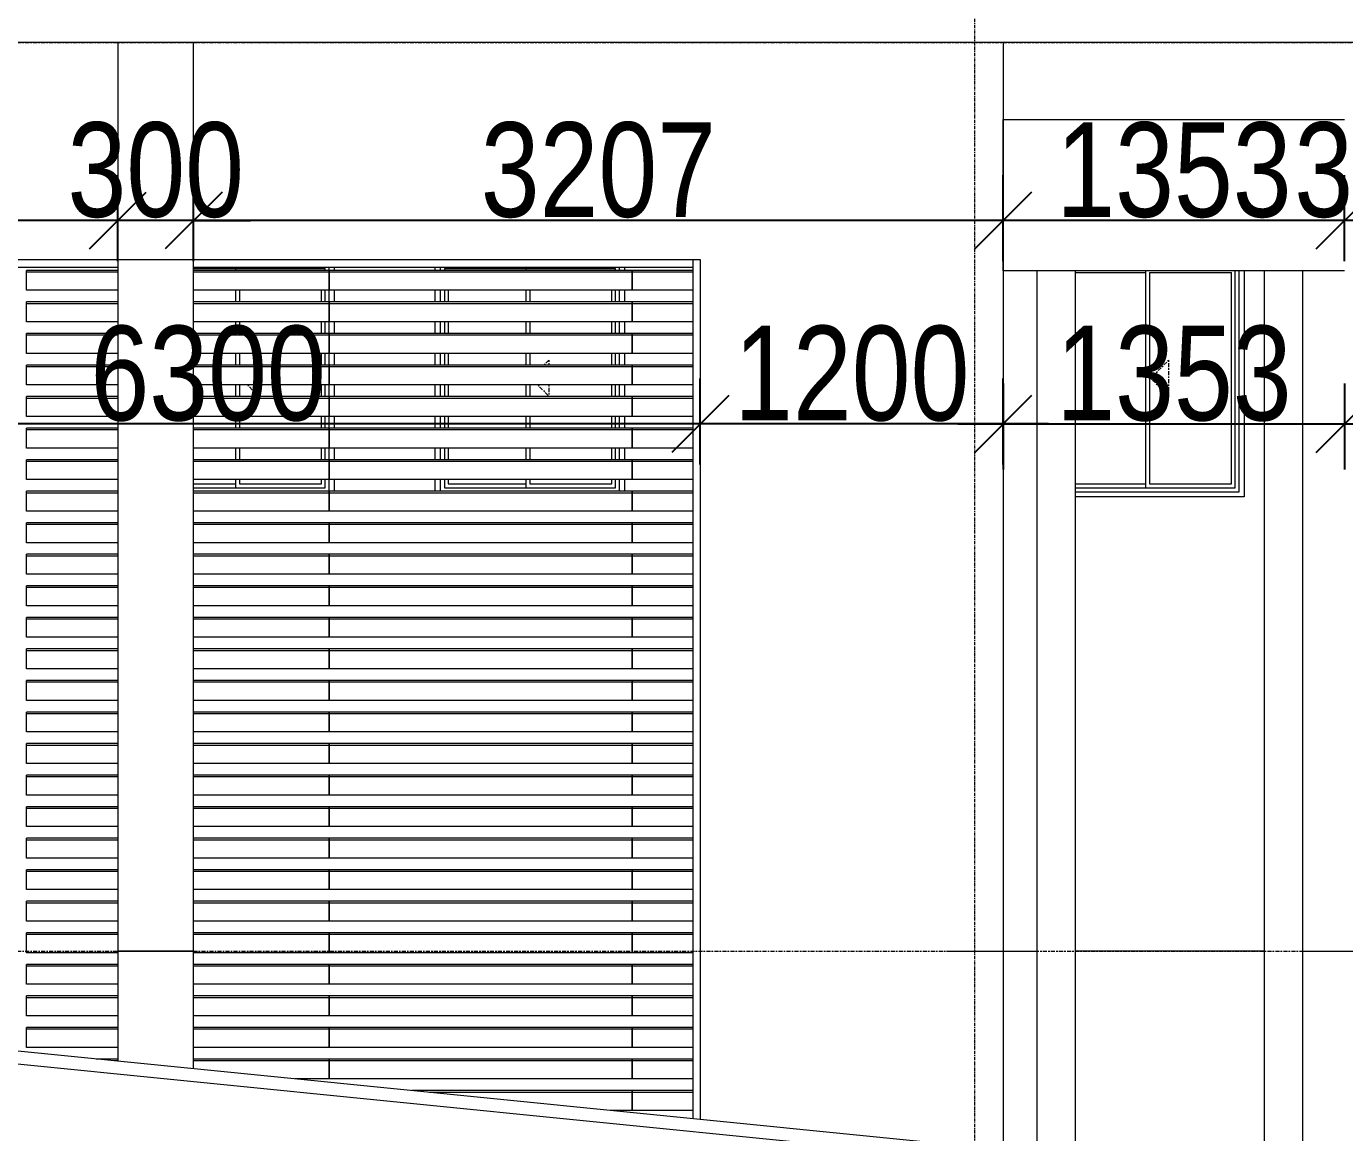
# Model space of a CAD drawing. Header units: millimetres. Extents: x -35190 to 411743, y -233114 to 23872.
# Drawn here: x 6614 to 11837, y -156479 to -152095 of the extents above; entities that cross this region are included whole.
import ezdxf

# ---------------------------------------------------------------- set-up
doc = ezdxf.new("R2010")
doc.units = ezdxf.units.MM
doc.linetypes.add('Centre', pattern=[31.75, 6.35, -4.7625, 15.875, -4.7625])
doc.linetypes.add('Grid Line', pattern=[22.225, 12.7, -3.175, 3.175, -3.175])
for name, color, linetype, lineweight in [('A-ANNO-DIMS', 211, 'Continuous', 9), ('A-FLOR-LEVL', 51, 'Continuous', 18), ('A-GLAZ', 151, 'Continuous', 18), ('A-GLAZ-CURT', 52, 'Continuous', 18), ('A-GLAZ-CWMG', 51, 'Continuous', 18), ('A-ROOF', 132, 'Continuous', 18), ('A-WALL', 113, 'Continuous', 18), ('Q-CASE', 31, 'Continuous', 18), ('S-GRID', 1, 'Continuous', 9)]:
    doc.layers.add(name, color=color, linetype=linetype, lineweight=lineweight)
doc.styles.add('Arial_3', font='arial.ttf', dxfattribs={"width": 0.8, "height": 375})
doc.dimstyles.new('main_4_5mm', dxfattribs={"dimscale": 304.8, "dimtxt": 382.597275, "dimasz": 0.738189, "dimexe": 0.590551, "dimexo": 0.0625, "dimgap": 0.024606, "dimtad": 1, "dimdec": 0, "dimzin": 0, "dimdsep": 46, "dimtxsty": 'Arial_3', "dimblk1": 'OBLIQUE', "dimblk2": 'OBLIQUE', "dimsah": 1, "dimcen": 0.09, "dimdle": 0.590551, "dimazin": 0, "dimtfac": 1, "dimtdec": 4, "dimtix": 1, "dimtmove": 0, "dimatfit": 3, "dimfxl": 0.590551, "dimfxlon": 1, "dimtvp": 1, "dimtolj": 1, "dimtzin": 0, "dimarcsym": 2})

# ---------------------------------------------------------------- blocks, each defined once
blk = doc.blocks.new('Sliding - 2L - SL750 X 900-V35-North')
at = {"layer": 'A-GLAZ'}
for p, q in [((-11081.4, 10654), (-10559.9, 10654)), ((-10913.9, 10646.9), (-10913.9, 10654)), ((-10559.9, 10646.9), (-10559.9, 10654)), ((-10543.9, 10646.9), (-10543.9, 10660)), ((-10523.9, 10660), (-10523.9, 10646.9)), ((-10914, 10521.9), (-10914, 10568.1)), ((-10913.9, 10521.9), (-10913.9, 10568.1)), ((-10898.9, 10568.1), (-10898.9, 10521.9)), ((-10574.9, 10521.9), (-10574.9, 10568.1)), ((-10559.9, 10521.9), (-10559.9, 10568.1)), ((-10543.9, 10521.9), (-10543.9, 10568.1)), ((-10523.9, 10568.1), (-10523.9, 10521.9)), ((-10914, 10396.9), (-10914, 10443.1)), ((-10913.9, 10396.9), (-10913.9, 10443.1)), ((-10898.9, 10443.1), (-10898.9, 10396.9)), ((-10574.9, 10396.9), (-10574.9, 10443.1)), ((-10559.9, 10396.9), (-10559.9, 10443.1)), ((-10543.9, 10396.9), (-10543.9, 10443.1)), ((-10523.9, 10443.1), (-10523.9, 10396.9)), ((-10914, 10271.9), (-10914, 10318.1)), ((-10913.9, 10271.9), (-10913.9, 10318.1)), ((-10898.9, 10318.1), (-10898.9, 10271.9)), ((-10574.9, 10271.9), (-10574.9, 10318.1)), ((-10559.9, 10271.9), (-10559.9, 10318.1)), ((-10543.9, 10271.9), (-10543.9, 10318.1)), ((-10523.9, 10318.1), (-10523.9, 10271.9)), ((-10914, 10146.9), (-10914, 10193.1)), ((-10913.9, 10146.9), (-10913.9, 10193.1)), ((-10898.9, 10193.1), (-10898.9, 10146.9)), ((-10574.9, 10146.9), (-10574.9, 10193.1)), ((-10559.9, 10146.9), (-10559.9, 10193.1)), ((-10543.9, 10146.9), (-10543.9, 10193.1)), ((-10523.9, 10193.1), (-10523.9, 10146.9)), ((-10914, 10021.9), (-10914, 10068.1)), ((-10913.9, 10021.9), (-10913.9, 10068.1)), ((-10898.9, 10068.1), (-10898.9, 10021.9)), ((-10574.9, 10021.9), (-10574.9, 10068.1)), ((-10559.9, 10021.9), (-10559.9, 10068.1)), ((-10543.9, 10021.9), (-10543.9, 10068.1)), ((-10523.9, 10068.1), (-10523.9, 10021.9)), ((-10914, 9896.9), (-10914, 9943.1)), ((-10913.9, 9896.9), (-10913.9, 9943.1)), ((-10898.9, 9943.1), (-10898.9, 9896.9)), ((-10574.9, 9896.9), (-10574.9, 9943.1)), ((-10559.9, 9896.9), (-10559.9, 9943.1)), ((-10543.9, 9896.9), (-10543.9, 9943.1)), ((-10523.9, 9943.1), (-10523.9, 9896.9)), ((-11081.4, 9801.1), (-10914, 9801.1)), ((-11081.4, 9786), (-10559.9, 9786)), ((-10914, 9801.1), (-10914, 9818.1)), ((-10913.9, 9786), (-10913.9, 9818.1)), ((-10898.9, 9818.1), (-10898.9, 9801)), ((-10898.9, 9801), (-10574.9, 9801)), ((-10574.9, 9801), (-10574.9, 9818.1)), ((-10559.9, 9786), (-10559.9, 9818.1)), ((-10543.9, 9771.9), (-10543.9, 9818.1)), ((-10523.9, 9818.1), (-10523.9, 9771.9))]:
    blk.add_line(p, q, dxfattribs=at)
at = {"layer": 'A-GLAZ', "linetype": 'Centre'}
for p, q in [((-10843.2, 10271.9), (-10824.4, 10290.7)), ((-10824.4, 10290.7), (-10824.4, 10271.9)), ((-10868.2, 10193.1), (-10824.4, 10149.3)), ((-10824.4, 10193.1), (-10824.4, 10149.3))]:
    blk.add_line(p, q, dxfattribs=at)
blk = doc.blocks.new('Sliding - 2L - SL750 X 900-V34-North')
at = {"layer": 'A-GLAZ'}
for p, q in [((-19373.9, 10646.9), (-19373.9, 10660)), ((-19353.9, 10660), (-19353.9, 10646.9)), ((-19337.9, 10654), (-19337.9, 10646.9)), ((-19337.9, 10654), (-18659.9, 10654)), ((-19013.9, 10646.9), (-19013.9, 10654)), ((-18659.9, 10646.9), (-18659.9, 10654)), ((-18643.9, 10646.9), (-18643.9, 10660)), ((-18623.9, 10660), (-18623.9, 10646.9)), ((-19373.9, 10521.9), (-19373.9, 10568.1)), ((-19353.9, 10568.1), (-19353.9, 10521.9)), ((-19337.9, 10568.1), (-19337.9, 10521.9)), ((-19322.8, 10568.1), (-19322.8, 10521.9)), ((-19014, 10521.9), (-19014, 10568.1)), ((-19013.9, 10521.9), (-19013.9, 10568.1)), ((-18998.9, 10568.1), (-18998.9, 10521.9)), ((-18674.9, 10521.9), (-18674.9, 10568.1)), ((-18659.9, 10521.9), (-18659.9, 10568.1)), ((-18643.9, 10521.9), (-18643.9, 10568.1)), ((-18623.9, 10568.1), (-18623.9, 10521.9)), ((-19373.9, 10396.9), (-19373.9, 10443.1)), ((-19353.9, 10443.1), (-19353.9, 10396.9)), ((-19337.9, 10443.1), (-19337.9, 10396.9)), ((-19322.8, 10443.1), (-19322.8, 10396.9)), ((-19014, 10396.9), (-19014, 10443.1)), ((-19013.9, 10396.9), (-19013.9, 10443.1)), ((-18998.9, 10443.1), (-18998.9, 10396.9)), ((-18674.9, 10396.9), (-18674.9, 10443.1)), ((-18659.9, 10396.9), (-18659.9, 10443.1)), ((-18643.9, 10396.9), (-18643.9, 10443.1)), ((-18623.9, 10443.1), (-18623.9, 10396.9)), ((-19373.9, 10271.9), (-19373.9, 10318.1)), ((-19353.9, 10318.1), (-19353.9, 10271.9)), ((-19337.9, 10318.1), (-19337.9, 10271.9)), ((-19322.8, 10318.1), (-19322.8, 10271.9)), ((-19014, 10271.9), (-19014, 10318.1)), ((-19013.9, 10271.9), (-19013.9, 10318.1)), ((-18998.9, 10318.1), (-18998.9, 10271.9)), ((-18674.9, 10271.9), (-18674.9, 10318.1)), ((-18659.9, 10271.9), (-18659.9, 10318.1)), ((-18643.9, 10271.9), (-18643.9, 10318.1)), ((-18623.9, 10318.1), (-18623.9, 10271.9)), ((-19373.9, 10146.9), (-19373.9, 10193.1)), ((-19353.9, 10193.1), (-19353.9, 10146.9)), ((-19337.9, 10193.1), (-19337.9, 10146.9)), ((-19322.8, 10193.1), (-19322.8, 10146.9)), ((-19014, 10146.9), (-19014, 10193.1)), ((-19013.9, 10146.9), (-19013.9, 10193.1)), ((-18998.9, 10193.1), (-18998.9, 10146.9)), ((-18674.9, 10146.9), (-18674.9, 10193.1)), ((-18659.9, 10146.9), (-18659.9, 10193.1)), ((-18643.9, 10146.9), (-18643.9, 10193.1)), ((-18623.9, 10193.1), (-18623.9, 10146.9)), ((-19373.9, 10021.9), (-19373.9, 10068.1)), ((-19353.9, 10068.1), (-19353.9, 10021.9)), ((-19337.9, 10068.1), (-19337.9, 10021.9)), ((-19322.8, 10068.1), (-19322.8, 10021.9)), ((-19014, 10021.9), (-19014, 10068.1)), ((-19013.9, 10021.9), (-19013.9, 10068.1)), ((-18998.9, 10068.1), (-18998.9, 10021.9)), ((-18674.9, 10021.9), (-18674.9, 10068.1)), ((-18659.9, 10021.9), (-18659.9, 10068.1)), ((-18643.9, 10021.9), (-18643.9, 10068.1)), ((-18623.9, 10068.1), (-18623.9, 10021.9)), ((-19373.9, 9896.9), (-19373.9, 9943.1)), ((-19353.9, 9943.1), (-19353.9, 9896.9)), ((-19337.9, 9943.1), (-19337.9, 9896.9)), ((-19322.8, 9943.1), (-19322.8, 9896.9)), ((-19014, 9896.9), (-19014, 9943.1)), ((-19013.9, 9896.9), (-19013.9, 9943.1)), ((-18998.9, 9943.1), (-18998.9, 9896.9)), ((-18674.9, 9896.9), (-18674.9, 9943.1)), ((-18659.9, 9896.9), (-18659.9, 9943.1)), ((-18643.9, 9896.9), (-18643.9, 9943.1)), ((-18623.9, 9943.1), (-18623.9, 9896.9)), ((-19373.9, 9771.9), (-19373.9, 9818.1)), ((-19353.9, 9818.1), (-19353.9, 9771.9)), ((-19337.9, 9818.1), (-19337.9, 9786)), ((-19337.9, 9786), (-18659.9, 9786)), ((-19322.8, 9818.1), (-19322.8, 9801.1)), ((-19322.8, 9801.1), (-19014, 9801.1)), ((-19014, 9801.1), (-19014, 9818.1)), ((-19013.9, 9786), (-19013.9, 9818.1)), ((-18998.9, 9818.1), (-18998.9, 9801)), ((-18998.9, 9801), (-18674.9, 9801)), ((-18674.9, 9801), (-18674.9, 9818.1)), ((-18659.9, 9786), (-18659.9, 9818.1)), ((-18643.9, 9771.9), (-18643.9, 9818.1)), ((-18623.9, 9818.1), (-18623.9, 9771.9))]:
    blk.add_line(p, q, dxfattribs=at)
at = {"layer": 'A-GLAZ', "linetype": 'Centre'}
for p, q in [((-18943.2, 10271.9), (-18924.4, 10290.7)), ((-18924.4, 10290.7), (-18924.4, 10271.9)), ((-18968.2, 10193.1), (-18924.4, 10149.3)), ((-18924.4, 10193.1), (-18924.4, 10149.3))]:
    blk.add_line(p, q, dxfattribs=at)
blk = doc.blocks.new('Sliding - 2L - SL750 X 900-V36-North')
at = {"layer": 'A-GLAZ'}
for p, q in [((-7588.9, 10638.9), (-7309, 10638.9)), ((-7309, 9801.1), (-7309, 10638.9)), ((-7308.9, 9786), (-7308.9, 10645.3)), ((-7293.9, 10639), (-7293.9, 9801)), ((-7293.9, 10639), (-6969.9, 10639)), ((-6969.9, 9801), (-6969.9, 10639)), ((-6954.9, 9786), (-6954.9, 10645.3)), ((-6938.9, 9770), (-6938.9, 10645.3)), ((-6918.9, 10645.3), (-6918.9, 9750)), ((-7588.9, 9801.1), (-7309, 9801.1)), ((-7588.9, 9786), (-6954.9, 9786)), ((-7588.9, 9770), (-6938.9, 9770)), ((-7293.9, 9801), (-6969.9, 9801)), ((-6918.9, 9750), (-7588.9, 9750))]:
    blk.add_line(p, q, dxfattribs=at)
at = {"layer": 'A-GLAZ', "linetype": 'Centre'}
for p, q in [((-7290.1, 10220), (-7219.4, 10290.7)), ((-7219.4, 10290.7), (-7219.4, 10149.3)), ((-7290.1, 10220), (-7219.4, 10149.3))]:
    blk.add_line(p, q, dxfattribs=at)
blk = doc.blocks.new('Casework 2 - Casework 2-644764-North')
at = {"layer": 'Q-CASE'}
for p, q in [((-7873.9, 10645.3), (-7873.9, 11245.3)), ((-7873.9, 11245.3), (-6521.4, 11245.3)), ((-6521.4, 10645.3), (-7873.9, 10645.3)), ((-1174, 6492.6), (-21055, 8480.7)), ((-21057.5, 8430.7), (-1176.5, 6442.6))]:
    blk.add_line(p, q, dxfattribs=at)
blk = doc.blocks.new('Rectangular Mullion - 30mm Square-704985-North')
at = {"layer": 'A-GLAZ-CWMG'}
for p in [(-9343.9, 10660), (-9103.9, 10690)]:
    blk.add_line(p, (-9103.9, 10660), dxfattribs=at)
blk = doc.blocks.new('Rectangular Mullion - 30mm Square-V56-North')
at = {"layer": 'A-GLAZ-CWMG'}
blk.add_line((-9103.9, 3605), (-9103.9, 3535.6), dxfattribs=at)
blk = doc.blocks.new('Rectangular Mullion - 30mm Square-695042-North')
at = {"layer": 'A-GLAZ-CWMG'}
for p, q in [((-9103.9, 730), (-9103.9, 646.9)), ((-9103.9, 615.4), (-9103.9, 605))]:
    blk.add_line(p, q, dxfattribs=at)
blk = doc.blocks.new('grill panel - grill panel-V67-North')
at = {"layer": 'A-GLAZ-CURT'}
for p, q in [((-11381.4, 3771.9), (-11467, 3771.9)), ((-11381.4, 3764.8), (-11396.3, 3764.8)), ((-10543.9, 3771.9), (-11081.4, 3771.9)), ((-10543.9, 3764.8), (-11081.4, 3764.8)), ((-10543.9, 3771.9), (-10543.9, 3764.8)), ((-10543.9, 3764.8), (-10543.9, 3693.1)), ((-10543.9, 3693.1), (-10679.1, 3693.1))]:
    blk.add_line(p, q, dxfattribs=at)
blk = doc.blocks.new('grill panel - grill panel-V64-North')
at = {"layer": 'A-GLAZ-CURT'}
for p, q in [((-11743.9, 1889.8), (-11743.9, 1896.9)), ((-11381.4, 1896.9), (-11743.9, 1896.9)), ((-11743.9, 1818.1), (-11743.9, 1889.8)), ((-11381.4, 1889.8), (-11743.9, 1889.8)), ((-10543.9, 1896.9), (-11081.4, 1896.9)), ((-10543.9, 1889.8), (-11081.4, 1889.8)), ((-10543.9, 1896.9), (-10543.9, 1889.8)), ((-10543.9, 1889.8), (-10543.9, 1818.1)), ((-11381.4, 1818.1), (-11743.9, 1818.1)), ((-10543.9, 1818.1), (-11081.4, 1818.1))]:
    blk.add_line(p, q, dxfattribs=at)
blk = doc.blocks.new('grill panel - grill panel-V70-North')
at = {"layer": 'A-GLAZ-CURT'}
for p, q in [((-11743.9, 8139.8), (-11743.9, 8146.9)), ((-11381.4, 8146.9), (-11743.9, 8146.9)), ((-11743.9, 8068.1), (-11743.9, 8139.8)), ((-11381.4, 8139.8), (-11743.9, 8139.8)), ((-10543.9, 8146.9), (-11081.4, 8146.9)), ((-10543.9, 8139.8), (-11081.4, 8139.8)), ((-10543.9, 8146.9), (-10543.9, 8139.8)), ((-10543.9, 8139.8), (-10543.9, 8068.1)), ((-11743.9, 8068.1), (-11743.9, 8068.1)), ((-11381.4, 8068.1), (-11743.9, 8068.1)), ((-10543.9, 8068.1), (-11081.4, 8068.1)), ((-10543.9, 8068.1), (-10543.9, 8068.1))]:
    blk.add_line(p, q, dxfattribs=at)
blk = doc.blocks.new('grill panel - grill panel-V77-North')
at = {"layer": 'A-GLAZ-CURT'}
for p, q in [((-9343.9, 3646.9), (-10217, 3646.9)), ((-9343.9, 3639.8), (-10146.3, 3639.8)), ((-9343.9, 3646.9), (-9343.9, 3639.8)), ((-9343.9, 3639.8), (-9343.9, 3568.1)), ((-9343.9, 3568.1), (-9429.1, 3568.1))]:
    blk.add_line(p, q, dxfattribs=at)
blk = doc.blocks.new('grill panel - grill panel-V72-North')
at = {"layer": 'A-GLAZ-CURT'}
for p, q in [((-10543.9, 639.8), (-10543.9, 646.9)), ((-9343.9, 646.9), (-10543.9, 646.9)), ((-10543.9, 568.1), (-10543.9, 639.8)), ((-9343.9, 639.8), (-10543.9, 639.8)), ((-9343.9, 646.9), (-9343.9, 639.8)), ((-9343.9, 639.8), (-9343.9, 568.1)), ((-9343.9, 568.1), (-10543.9, 568.1))]:
    blk.add_line(p, q, dxfattribs=at)
blk = doc.blocks.new('grill panel - grill panel-V80-North')
at = {"layer": 'A-GLAZ-CURT'}
for p, q in [((-10543.9, 8139.8), (-10543.9, 8146.9)), ((-9343.9, 8146.9), (-10543.9, 8146.9)), ((-10543.9, 8068.1), (-10543.9, 8139.8)), ((-9343.9, 8139.8), (-10543.9, 8139.8)), ((-9343.9, 8146.9), (-9343.9, 8139.8)), ((-9343.9, 8139.8), (-9343.9, 8068.1)), ((-10543.9, 8068.1), (-10543.9, 8068.1)), ((-9343.9, 8068.1), (-10543.9, 8068.1)), ((-9343.9, 8068.1), (-9343.9, 8068.1))]:
    blk.add_line(p, q, dxfattribs=at)
blk = doc.blocks.new('grill panel - grill panel-V81-North')
at = {"layer": 'A-GLAZ-CURT'}
for p, q in [((-9343.9, 639.8), (-9343.9, 646.9)), ((-9103.9, 646.9), (-9343.9, 646.9)), ((-9343.9, 568.1), (-9343.9, 639.8)), ((-9103.9, 639.8), (-9343.9, 639.8)), ((-9103.9, 646.9), (-9103.9, 639.8)), ((-9103.9, 639.8), (-9103.9, 615.4)), ((-9103.9, 568.1), (-9343.9, 568.1))]:
    blk.add_line(p, q, dxfattribs=at)
blk = doc.blocks.new('grill panel - grill panel-V85-North')
at = {"layer": 'A-GLAZ-CURT'}
for p, q in [((-9343.9, 8139.8), (-9343.9, 8146.9)), ((-9103.9, 8146.9), (-9343.9, 8146.9)), ((-9343.9, 8068.1), (-9343.9, 8139.8)), ((-9103.9, 8139.8), (-9343.9, 8139.8)), ((-9103.9, 8146.9), (-9103.9, 8139.8)), ((-9103.9, 8139.8), (-9103.9, 8115.4)), ((-9343.9, 8068.1), (-9343.9, 8068.1)), ((-9103.9, 8068.1), (-9343.9, 8068.1))]:
    blk.add_line(p, q, dxfattribs=at)
blk = doc.blocks.new('Rectangular Mullion - 30mm Square-704269-North')
at = {"layer": 'A-GLAZ-CWMG'}
for q in [(-12943.9, 10690), (-11743.9, 10660)]:
    blk.add_line((-12943.9, 10660), q, dxfattribs=at)
blk = doc.blocks.new('Rectangular Mullion - 30mm Square-704270-North')
at = {"layer": 'A-GLAZ-CWMG'}
for p, q in [((-11743.9, 10660), (-11381.4, 10660)), ((-11081.4, 10660), (-10543.9, 10660))]:
    blk.add_line(p, q, dxfattribs=at)
blk = doc.blocks.new('Rectangular Mullion - 30mm Square-V86-North')
at = {"layer": 'A-GLAZ-CWMG'}
blk.add_line((-10543.9, 10660), (-9343.9, 10660), dxfattribs=at)
blk = doc.blocks.new('grill panel - grill panel-V88-North')
at = {"layer": 'A-GLAZ-CURT'}
for p, q in [((-11743.9, 10639.8), (-11743.9, 10646.9)), ((-11381.4, 10646.9), (-11743.9, 10646.9)), ((-11743.9, 10568.1), (-11743.9, 10639.8)), ((-11381.4, 10639.8), (-11743.9, 10639.8)), ((-10543.9, 10646.9), (-11081.4, 10646.9)), ((-10543.9, 10639.8), (-11081.4, 10639.8)), ((-10543.9, 10646.9), (-10543.9, 10639.8)), ((-10543.9, 10639.8), (-10543.9, 10568.1)), ((-11381.4, 10568.1), (-11743.9, 10568.1)), ((-10543.9, 10568.1), (-11081.4, 10568.1))]:
    blk.add_line(p, q, dxfattribs=at)
blk = doc.blocks.new('grill panel - grill panel-V89-North')
at = {"layer": 'A-GLAZ-CURT'}
for p, q in [((-10543.9, 10639.8), (-10543.9, 10646.9)), ((-9343.9, 10646.9), (-10543.9, 10646.9)), ((-10543.9, 10568.1), (-10543.9, 10639.8)), ((-9343.9, 10639.8), (-10543.9, 10639.8)), ((-9343.9, 10646.9), (-9343.9, 10639.8)), ((-9343.9, 10639.8), (-9343.9, 10568.1)), ((-9343.9, 10568.1), (-10543.9, 10568.1))]:
    blk.add_line(p, q, dxfattribs=at)
blk = doc.blocks.new('grill panel - grill panel-704988-North')
at = {"layer": 'A-GLAZ-CURT'}
for p, q in [((-9343.9, 10639.8), (-9343.9, 10646.9)), ((-9103.9, 10646.9), (-9343.9, 10646.9)), ((-9343.9, 10568.1), (-9343.9, 10639.8)), ((-9103.9, 10639.8), (-9343.9, 10639.8)), ((-9103.9, 10646.9), (-9103.9, 10639.8)), ((-9103.9, 10639.8), (-9103.9, 10615.4)), ((-9103.9, 10568.1), (-9343.9, 10568.1))]:
    blk.add_line(p, q, dxfattribs=at)
blk = doc.blocks.new('Rectangular Mullion - 30mm Square-695782-North')
at = {"layer": 'A-GLAZ-CWMG'}
for p, q in [((-9103.9, 10690), (-9103.9, 10646.9)), ((-9103.9, 10615.4), (-9103.9, 10605))]:
    blk.add_line(p, q, dxfattribs=at)
blk = doc.blocks.new('_Oblique')
at = {"color": 0, "linetype": 'ByBlock', "lineweight": -2}
blk.add_line((-0.5, -0.5), (0.5, 0.5), dxfattribs=at)
blk = doc.blocks.new('*D1832')
at = {"layer": 'A-ANNO-DIMS', "color": 0, "lineweight": -2, "transparency": 16777216}
for p, q in [((11837, -153025.5), (11837, -152684.5)), ((12137, -153025.5), (12137, -152684.5)), ((11837, -152864.5), (11612, -152864.5)), ((12137, -152864.5), (11837, -152864.5)), ((12137, -152864.5), (12362, -152864.5))]:
    blk.add_line(p, q, dxfattribs=at)
at = {"layer": 'Defpoints', "color": 0, "transparency": 16777216}
for p in [(11837, -152864.5), (11837, -153044.5), (12137, -153044.5)]:
    blk.add_point(p, dxfattribs=at)
at = {"layer": 'A-ANNO-DIMS', "color": 0, "lineweight": -2, "transparency": 16777216, "xscale": 224.9999999999999, "yscale": 224.9999999999999, "zscale": 224.9999999999999}
blk.add_blockref('_Oblique', (11837, -152864.5), dxfattribs=at)
at = {"layer": 'A-ANNO-DIMS', "color": 0, "lineweight": -2, "transparency": 16777216, "xscale": 224.9999999999999, "yscale": 224.9999999999999, "zscale": 224.9999999999999, "rotation": 180}
blk.add_blockref('_Oblique', (12137, -152864.5), dxfattribs=at)
at = {"layer": 'A-ANNO-DIMS', "color": 0, "transparency": 16777216, "insert": (11987, -152665.4), "char_height": 375, "width": 743.769, "attachment_point": 5, "style": 'Arial_3'}
blk.add_mtext('\\A1;300', dxfattribs=at)
blk = doc.blocks.new('*D1833')
at = {"layer": 'A-ANNO-DIMS', "color": 0, "lineweight": -2, "transparency": 16777216}
for p, q in [((10484.4, -153025.5), (10484.4, -152684.5)), ((11837, -153025.5), (11837, -152684.5)), ((12017, -152864.5), (10304.4, -152864.5))]:
    blk.add_line(p, q, dxfattribs=at)
at = {"layer": 'Defpoints', "color": 0, "transparency": 16777216}
for p in [(10484.4, -152864.5), (10484.4, -153044.5), (11837, -153044.5)]:
    blk.add_point(p, dxfattribs=at)
at = {"layer": 'A-ANNO-DIMS', "color": 0, "lineweight": -2, "transparency": 16777216, "xscale": 224.9999999999999, "yscale": 224.9999999999999, "zscale": 224.9999999999999, "rotation": 180}
blk.add_blockref('_Oblique', (10484.4, -152864.5), dxfattribs=at)
at = {"layer": 'A-ANNO-DIMS', "color": 0, "lineweight": -2, "transparency": 16777216, "xscale": 224.9999999999999, "yscale": 224.9999999999999, "zscale": 224.9999999999999}
blk.add_blockref('_Oblique', (11837, -152864.5), dxfattribs=at)
at = {"layer": 'A-ANNO-DIMS', "color": 0, "transparency": 16777216, "insert": (11160.7, -152665.4), "char_height": 375, "width": 991.692, "attachment_point": 5, "style": 'Arial_3'}
blk.add_mtext('\\A1;1353', dxfattribs=at)
blk = doc.blocks.new('*D1834')
at = {"layer": 'A-ANNO-DIMS', "color": 0, "lineweight": -2, "transparency": 16777216}
for p, q in [((7277, -153025.5), (7277, -152684.5)), ((10484.4, -153025.5), (10484.4, -152684.5)), ((10664.4, -152864.5), (7097, -152864.5))]:
    blk.add_line(p, q, dxfattribs=at)
at = {"layer": 'Defpoints', "color": 0, "transparency": 16777216}
for p in [(7277, -152864.5), (7277, -153044.5), (10484.4, -153044.5)]:
    blk.add_point(p, dxfattribs=at)
at = {"layer": 'A-ANNO-DIMS', "color": 0, "lineweight": -2, "transparency": 16777216, "xscale": 224.9999999999999, "yscale": 224.9999999999999, "zscale": 224.9999999999999, "rotation": 180}
blk.add_blockref('_Oblique', (7277, -152864.5), dxfattribs=at)
at = {"layer": 'A-ANNO-DIMS', "color": 0, "lineweight": -2, "transparency": 16777216, "xscale": 224.9999999999999, "yscale": 224.9999999999999, "zscale": 224.9999999999999}
blk.add_blockref('_Oblique', (10484.4, -152864.5), dxfattribs=at)
at = {"layer": 'A-ANNO-DIMS', "color": 0, "transparency": 16777216, "insert": (8880.7, -152665.4), "char_height": 375, "width": 991.692, "attachment_point": 5, "style": 'Arial_3'}
blk.add_mtext('\\A1;3207', dxfattribs=at)
blk = doc.blocks.new('*D1835')
at = {"layer": 'A-ANNO-DIMS', "color": 0, "lineweight": -2, "transparency": 16777216}
for p, q in [((6977, -153025.5), (6977, -152684.5)), ((7277, -153025.5), (7277, -152684.5)), ((6977, -152864.5), (6752, -152864.5)), ((7277, -152864.5), (6977, -152864.5)), ((7277, -152864.5), (7502, -152864.5))]:
    blk.add_line(p, q, dxfattribs=at)
at = {"layer": 'Defpoints', "color": 0, "transparency": 16777216}
for p in [(6977, -152864.5), (6977, -153044.5), (7277, -153044.5)]:
    blk.add_point(p, dxfattribs=at)
at = {"layer": 'A-ANNO-DIMS', "color": 0, "lineweight": -2, "transparency": 16777216, "xscale": 224.9999999999999, "yscale": 224.9999999999999, "zscale": 224.9999999999999}
blk.add_blockref('_Oblique', (6977, -152864.5), dxfattribs=at)
at = {"layer": 'A-ANNO-DIMS', "color": 0, "lineweight": -2, "transparency": 16777216, "xscale": 224.9999999999999, "yscale": 224.9999999999999, "zscale": 224.9999999999999, "rotation": 180}
blk.add_blockref('_Oblique', (7277, -152864.5), dxfattribs=at)
at = {"layer": 'A-ANNO-DIMS', "color": 0, "transparency": 16777216, "insert": (7127, -152665.4), "char_height": 375, "width": 743.769, "attachment_point": 5, "style": 'Arial_3'}
blk.add_mtext('\\A1;300', dxfattribs=at)
blk = doc.blocks.new('*D1836')
at = {"layer": 'A-ANNO-DIMS', "color": 0, "lineweight": -2, "transparency": 16777216}
for p, q in [((2417, -153025.5), (2417, -152684.5)), ((6977, -153025.5), (6977, -152684.5)), ((7157, -152864.5), (2237, -152864.5))]:
    blk.add_line(p, q, dxfattribs=at)
at = {"layer": 'Defpoints', "color": 0, "transparency": 16777216}
for p in [(2417, -152864.5), (2417, -153044.5), (6977, -153044.5)]:
    blk.add_point(p, dxfattribs=at)
at = {"layer": 'A-ANNO-DIMS', "color": 0, "lineweight": -2, "transparency": 16777216, "xscale": 224.9999999999999, "yscale": 224.9999999999999, "zscale": 224.9999999999999, "rotation": 180}
blk.add_blockref('_Oblique', (2417, -152864.5), dxfattribs=at)
at = {"layer": 'A-ANNO-DIMS', "color": 0, "lineweight": -2, "transparency": 16777216, "xscale": 224.9999999999999, "yscale": 224.9999999999999, "zscale": 224.9999999999999}
blk.add_blockref('_Oblique', (6977, -152864.5), dxfattribs=at)
at = {"layer": 'A-ANNO-DIMS', "color": 0, "transparency": 16777216, "insert": (4697, -152665.6), "char_height": 375, "width": 991.692, "attachment_point": 5, "style": 'Arial_3'}
blk.add_mtext('\\A1;4560', dxfattribs=at)
blk = doc.blocks.new('*D1848')
at = {"layer": 'A-ANNO-DIMS', "color": 0, "lineweight": -2, "transparency": 16777216}
for p, q in [((10484.4, -153509.8), (10484.4, -153850.7)), ((11837, -153509.8), (11837, -153850.7)), ((10304.4, -153670.7), (12017, -153670.7))]:
    blk.add_line(p, q, dxfattribs=at)
at = {"layer": 'Defpoints', "color": 0, "transparency": 16777216}
for p in [(10484.4, -153490.7), (11837, -153490.7), (11837, -153670.7)]:
    blk.add_point(p, dxfattribs=at)
at = {"layer": 'A-ANNO-DIMS', "color": 0, "lineweight": -2, "transparency": 16777216, "xscale": 224.9999999999999, "yscale": 224.9999999999999, "zscale": 224.9999999999999, "rotation": 180}
blk.add_blockref('_Oblique', (10484.4, -153670.7), dxfattribs=at)
at = {"layer": 'A-ANNO-DIMS', "color": 0, "lineweight": -2, "transparency": 16777216, "xscale": 224.9999999999999, "yscale": 224.9999999999999, "zscale": 224.9999999999999}
blk.add_blockref('_Oblique', (11837, -153670.7), dxfattribs=at)
at = {"layer": 'A-ANNO-DIMS', "color": 0, "transparency": 16777216, "insert": (11160.7, -153471.7), "char_height": 375, "width": 991.692, "attachment_point": 5, "style": 'Arial_3'}
blk.add_mtext('\\A1;1353', dxfattribs=at)
blk = doc.blocks.new('*D1849')
at = {"layer": 'A-ANNO-DIMS', "color": 0, "lineweight": -2, "transparency": 16777216}
for p, q in [((4184.4, -153831.7), (4184.4, -153490.7)), ((10484.4, -153831.7), (10484.4, -153490.7)), ((10664.4, -153670.7), (4004.4, -153670.7))]:
    blk.add_line(p, q, dxfattribs=at)
at = {"layer": 'Defpoints', "color": 0, "transparency": 16777216}
for p in [(4184.4, -153670.7), (4184.4, -153850.7), (10484.4, -153850.7)]:
    blk.add_point(p, dxfattribs=at)
at = {"layer": 'A-ANNO-DIMS', "color": 0, "lineweight": -2, "transparency": 16777216, "xscale": 224.9999999999999, "yscale": 224.9999999999999, "zscale": 224.9999999999999, "rotation": 180}
blk.add_blockref('_Oblique', (4184.4, -153670.7), dxfattribs=at)
at = {"layer": 'A-ANNO-DIMS', "color": 0, "lineweight": -2, "transparency": 16777216, "xscale": 224.9999999999999, "yscale": 224.9999999999999, "zscale": 224.9999999999999}
blk.add_blockref('_Oblique', (10484.4, -153670.7), dxfattribs=at)
at = {"layer": 'A-ANNO-DIMS', "color": 0, "transparency": 16777216, "insert": (7334.4, -153471.7), "char_height": 375, "width": 991.692, "attachment_point": 5, "style": 'Arial_3'}
blk.add_mtext('\\A1;6300', dxfattribs=at)
blk = doc.blocks.new('*D1870')
at = {"layer": 'A-ANNO-DIMS', "color": 0, "lineweight": -2, "transparency": 16777216}
for p, q in [((9284.4, -153831.7), (9284.4, -153490.7)), ((10484.4, -153509.8), (10484.4, -153850.7)), ((10664.4, -153670.7), (9104.4, -153670.7))]:
    blk.add_line(p, q, dxfattribs=at)
at = {"layer": 'Defpoints', "color": 0, "transparency": 16777216}
for p in [(10484.4, -153490.7), (9284.4, -153670.7), (9284.4, -153850.7)]:
    blk.add_point(p, dxfattribs=at)
at = {"layer": 'A-ANNO-DIMS', "color": 0, "lineweight": -2, "transparency": 16777216, "xscale": 224.9999999999999, "yscale": 224.9999999999999, "zscale": 224.9999999999999, "rotation": 180}
blk.add_blockref('_Oblique', (9284.4, -153670.7), dxfattribs=at)
at = {"layer": 'A-ANNO-DIMS', "color": 0, "lineweight": -2, "transparency": 16777216, "xscale": 224.9999999999999, "yscale": 224.9999999999999, "zscale": 224.9999999999999}
blk.add_blockref('_Oblique', (10484.4, -153670.7), dxfattribs=at)
at = {"layer": 'A-ANNO-DIMS', "color": 0, "transparency": 16777216, "insert": (9884.4, -153471.8), "char_height": 375, "width": 991.692, "attachment_point": 5, "style": 'Arial_3'}
blk.add_mtext('\\A1;1200', dxfattribs=at)

msp = doc.modelspace()

# ---------------------------------------------------------------- linework, layer by layer
at = {"layer": 'A-FLOR-LEVL', "linetype": 'Centre', "lineweight": 9}
for p, q in [((-28199.5, -152159.2), (36935.1, -152159.2)), ((-28199.5, -155759.2), (36935.1, -155759.2))]:
    msp.add_line(p, q, dxfattribs=at)
at = {"layer": 'A-ROOF'}
msp.add_line((18934.4, -152159.2), (-5295.6, -152159.2), dxfattribs=at)
at = {"layer": 'A-WALL'}
for p, q in [((6977, -152159.2), (6977, -155759.2)), ((7277, -155759.2), (7277, -152159.2)), ((10484.4, -152159.2), (10484.4, -156546.6)), ((5384.4, -153019.2), (9284.4, -153019.2)), ((9284.4, -153019.2), (9284.4, -156426.6)), ((10619.4, -156560.1), (10619.4, -153063.9)), ((10769.4, -153063.9), (10769.4, -156575.1)), ((11519.4, -156650.1), (11519.4, -153063.9)), ((11669.4, -153063.9), (11669.4, -156665.1)), ((7277, -155759.2), (6977, -155759.2)), ((6977, -155759.2), (6977, -156195.9)), ((6977, -155759.2), (7277, -155759.2)), ((7277, -156225.9), (7277, -155759.2)), ((10259.4, -155759.2), (10619.4, -155759.2)), ((11519.4, -155759.2), (10769.4, -155759.2)), ((11669.4, -155759.2), (12446.9, -155759.2))]:
    msp.add_line(p, q, dxfattribs=at)
at = {"layer": 'S-GRID', "linetype": 'Grid Line'}
msp.add_line((10371.9, -164014), (10371.9, -145580.7), dxfattribs=at)

# ---------------------------------------------------------------- block references
at = {"layer": 'A-GLAZ', "linetype": 'Centre'}
for name, p in [('Sliding - 2L - SL750 X 900-V35-North', (18358.3, -163709.2)), ('Sliding - 2L - SL750 X 900-V34-North', (27608.3, -163709.2)), ('Sliding - 2L - SL750 X 900-V36-North', (18358.3, -163709.2))]:
    msp.add_blockref(name, p, dxfattribs=at)
at = {"layer": 'A-GLAZ-CURT'}
for name, p in [('grill panel - grill panel-V88-North', (18358.3, -163709.2)), ('grill panel - grill panel-V89-North', (18358.3, -163709.2)), ('grill panel - grill panel-704988-North', (18358.3, -163709.2)), ('grill panel - grill panel-V64-North', (18358.3, -155084.2)), ('grill panel - grill panel-V72-North', (18358.3, -153834.2)), ('grill panel - grill panel-V81-North', (18358.3, -153834.2)), ('grill panel - grill panel-V64-North', (18358.3, -155209.2)), ('grill panel - grill panel-V72-North', (18358.3, -153959.2)), ('grill panel - grill panel-V81-North', (18358.3, -153959.2)), ('grill panel - grill panel-V64-North', (18358.3, -155334.2)), ('grill panel - grill panel-V72-North', (18358.3, -154084.2)), ('grill panel - grill panel-V81-North', (18358.3, -154084.2)), ('grill panel - grill panel-V64-North', (18358.3, -155459.2)), ('grill panel - grill panel-V72-North', (18358.3, -154209.2)), ('grill panel - grill panel-V81-North', (18358.3, -154209.2)), ('grill panel - grill panel-V64-North', (18358.3, -155584.2)), ('grill panel - grill panel-V72-North', (18358.3, -154334.2)), ('grill panel - grill panel-V81-North', (18358.3, -154334.2)), ('grill panel - grill panel-V64-North', (18358.3, -155709.2)), ('grill panel - grill panel-V72-North', (18358.3, -154459.2)), ('grill panel - grill panel-V81-North', (18358.3, -154459.2)), ('grill panel - grill panel-V64-North', (18358.3, -155834.2)), ('grill panel - grill panel-V72-North', (18358.3, -154584.2)), ('grill panel - grill panel-V81-North', (18358.3, -154584.2)), ('grill panel - grill panel-V64-North', (18358.3, -155959.2)), ('grill panel - grill panel-V72-North', (18358.3, -154709.2)), ('grill panel - grill panel-V81-North', (18358.3, -154709.2)), ('grill panel - grill panel-V64-North', (18358.3, -156084.2)), ('grill panel - grill panel-V72-North', (18358.3, -154834.2)), ('grill panel - grill panel-V81-North', (18358.3, -154834.2)), ('grill panel - grill panel-V64-North', (18358.3, -156209.2)), ('grill panel - grill panel-V72-North', (18358.3, -154959.2)), ('grill panel - grill panel-V81-North', (18358.3, -154959.2)), ('grill panel - grill panel-V64-North', (18358.3, -156334.2)), ('grill panel - grill panel-V72-North', (18358.3, -155084.2)), ('grill panel - grill panel-V81-North', (18358.3, -155084.2)), ('grill panel - grill panel-V64-North', (18358.3, -156459.2)), ('grill panel - grill panel-V72-North', (18358.3, -155209.2)), ('grill panel - grill panel-V81-North', (18358.3, -155209.2)), ('grill panel - grill panel-V64-North', (18358.3, -156584.2)), ('grill panel - grill panel-V72-North', (18358.3, -155334.2)), ('grill panel - grill panel-V81-North', (18358.3, -155334.2)), ('grill panel - grill panel-V64-North', (18358.3, -156709.2)), ('grill panel - grill panel-V72-North', (18358.3, -155459.2)), ('grill panel - grill panel-V81-North', (18358.3, -155459.2)), ('grill panel - grill panel-V64-North', (18358.3, -156834.2)), ('grill panel - grill panel-V72-North', (18358.3, -155584.2)), ('grill panel - grill panel-V81-North', (18358.3, -155584.2)), ('grill panel - grill panel-V64-North', (18358.3, -156959.2)), ('grill panel - grill panel-V72-North', (18358.3, -155709.2)), ('grill panel - grill panel-V81-North', (18358.3, -155709.2)), ('grill panel - grill panel-V64-North', (18358.3, -157084.2)), ('grill panel - grill panel-V72-North', (18358.3, -155834.2)), ('grill panel - grill panel-V81-North', (18358.3, -155834.2)), ('grill panel - grill panel-V64-North', (18358.3, -157209.2)), ('grill panel - grill panel-V72-North', (18358.3, -155959.2)), ('grill panel - grill panel-V81-North', (18358.3, -155959.2)), ('grill panel - grill panel-V64-North', (18358.3, -157334.2)), ('grill panel - grill panel-V72-North', (18358.3, -156084.2)), ('grill panel - grill panel-V81-North', (18358.3, -156084.2)), ('grill panel - grill panel-V70-North', (18358.3, -163709.2)), ('grill panel - grill panel-V80-North', (18358.3, -163709.2)), ('grill panel - grill panel-V85-North', (18358.3, -163709.2)), ('grill panel - grill panel-V64-North', (18358.3, -157584.2)), ('grill panel - grill panel-V72-North', (18358.3, -156334.2)), ('grill panel - grill panel-V81-North', (18358.3, -156334.2)), ('grill panel - grill panel-V64-North', (18358.3, -157709.2)), ('grill panel - grill panel-V72-North', (18358.3, -156459.2)), ('grill panel - grill panel-V81-North', (18358.3, -156459.2)), ('grill panel - grill panel-V64-North', (18358.3, -157834.2)), ('grill panel - grill panel-V72-North', (18358.3, -156584.2)), ('grill panel - grill panel-V81-North', (18358.3, -156584.2)), ('grill panel - grill panel-V64-North', (18358.3, -157959.2)), ('grill panel - grill panel-V72-North', (18358.3, -156709.2)), ('grill panel - grill panel-V81-North', (18358.3, -156709.2)), ('grill panel - grill panel-V67-North', (18358.3, -159959.2)), ('grill panel - grill panel-V72-North', (18358.3, -156834.2)), ('grill panel - grill panel-V81-North', (18358.3, -156834.2)), ('grill panel - grill panel-V77-North', (18358.3, -159959.2)), ('grill panel - grill panel-V81-North', (18358.3, -156959.2))]:
    msp.add_blockref(name, p, dxfattribs=at)
at = {"layer": 'A-GLAZ-CWMG'}
for name, p in [('Rectangular Mullion - 30mm Square-704269-North', (18358.3, -163709.2)), ('Rectangular Mullion - 30mm Square-704985-North', (18358.3, -163709.2)), ('Rectangular Mullion - 30mm Square-695782-North', (18358.3, -163709.2)), ('Rectangular Mullion - 30mm Square-704270-North', (18358.3, -163709.2)), ('Rectangular Mullion - 30mm Square-V86-North', (18358.3, -163709.2)), ('Rectangular Mullion - 30mm Square-695042-North', (18358.3, -153834.2)), ('Rectangular Mullion - 30mm Square-695042-North', (18358.3, -153959.2)), ('Rectangular Mullion - 30mm Square-695042-North', (18358.3, -154084.2)), ('Rectangular Mullion - 30mm Square-695042-North', (18358.3, -154209.2)), ('Rectangular Mullion - 30mm Square-695042-North', (18358.3, -154334.2)), ('Rectangular Mullion - 30mm Square-695042-North', (18358.3, -154459.2)), ('Rectangular Mullion - 30mm Square-695042-North', (18358.3, -154584.2)), ('Rectangular Mullion - 30mm Square-695042-North', (18358.3, -154709.2)), ('Rectangular Mullion - 30mm Square-695042-North', (18358.3, -154834.2)), ('Rectangular Mullion - 30mm Square-695042-North', (18358.3, -154959.2)), ('Rectangular Mullion - 30mm Square-695042-North', (18358.3, -155084.2)), ('Rectangular Mullion - 30mm Square-695042-North', (18358.3, -155209.2)), ('Rectangular Mullion - 30mm Square-695042-North', (18358.3, -155334.2)), ('Rectangular Mullion - 30mm Square-695042-North', (18358.3, -155459.2)), ('Rectangular Mullion - 30mm Square-695042-North', (18358.3, -155584.2)), ('Rectangular Mullion - 30mm Square-695042-North', (18358.3, -155709.2)), ('Rectangular Mullion - 30mm Square-695042-North', (18358.3, -155834.2)), ('Rectangular Mullion - 30mm Square-695042-North', (18358.3, -155959.2)), ('Rectangular Mullion - 30mm Square-695042-North', (18358.3, -156084.2)), ('Rectangular Mullion - 30mm Square-695042-North', (18358.3, -156209.2)), ('Rectangular Mullion - 30mm Square-695042-North', (18358.3, -156334.2)), ('Rectangular Mullion - 30mm Square-695042-North', (18358.3, -156459.2)), ('Rectangular Mullion - 30mm Square-695042-North', (18358.3, -156584.2)), ('Rectangular Mullion - 30mm Square-695042-North', (18358.3, -156709.2)), ('Rectangular Mullion - 30mm Square-695042-North', (18358.3, -156834.2)), ('Rectangular Mullion - 30mm Square-695042-North', (18358.3, -156959.2)), ('Rectangular Mullion - 30mm Square-V56-North', (18358.3, -159959.2))]:
    msp.add_blockref(name, p, dxfattribs=at)
at = {"layer": 'Q-CASE'}
msp.add_blockref('Casework 2 - Casework 2-644764-North', (18358.3, -163709.2), dxfattribs=at)

# ---------------------------------------------------------------- dimensions: what is measured, and where the dimension line sits
at = {"layer": 'A-ANNO-DIMS'}
for base, p1, p2, override, picture, middle in [((2417, -152864.5), (6977, -153044.5), (2417, -153044.5), {"dimpost": '<>', "dimfxl": 4560}, '*D1836', (4697, -152665.6)), ((6977, -152864.5), (7277, -153044.5), (6977, -153044.5), {"dimpost": '<>', "dimfxl": 300}, '*D1835', (7127, -152665.4)), ((7277, -152864.5), (10484.4, -153044.5), (7277, -153044.5), {"dimpost": '<>', "dimfxl": 3207.466216}, '*D1834', (8880.7, -152665.4)), ((10484.4, -152864.5), (11837, -153044.5), (10484.4, -153044.5), {"dimpost": '<>', "dimfxl": 1352.533784}, '*D1833', (11160.7, -152665.4)), ((11837, -152864.5), (12137, -153044.5), (11837, -153044.5), {"dimpost": '<>', "dimfxl": 300}, '*D1832', (11987, -152665.4)), ((4184.4, -153670.7), (10484.4, -153850.7), (4184.4, -153850.7), {"dimpost": '<>', "dimfxl": 6300}, '*D1849', (7334.4, -153471.7)), ((9284.4, -153670.7), (10484.4, -153490.7), (9284.4, -153850.7), {"dimpost": '<>', "dimfxl": 1252.836781}, '*D1870', (9884.4, -153471.8)), ((11837, -153670.7), (10484.4, -153490.7), (11837, -153490.7), {"dimpost": '<>', "dimfxl": 1352.533784}, '*D1848', (11160.7, -153471.7))]:
    dim = msp.add_linear_dim(base=base, p1=p1, p2=p2, dimstyle='main_4_5mm', override=override, dxfattribs=at)
    dim.commit()
    dim.dimension.update_dxf_attribs({"geometry": picture, "text_midpoint": middle})

doc.saveas('drawing.dxf')
